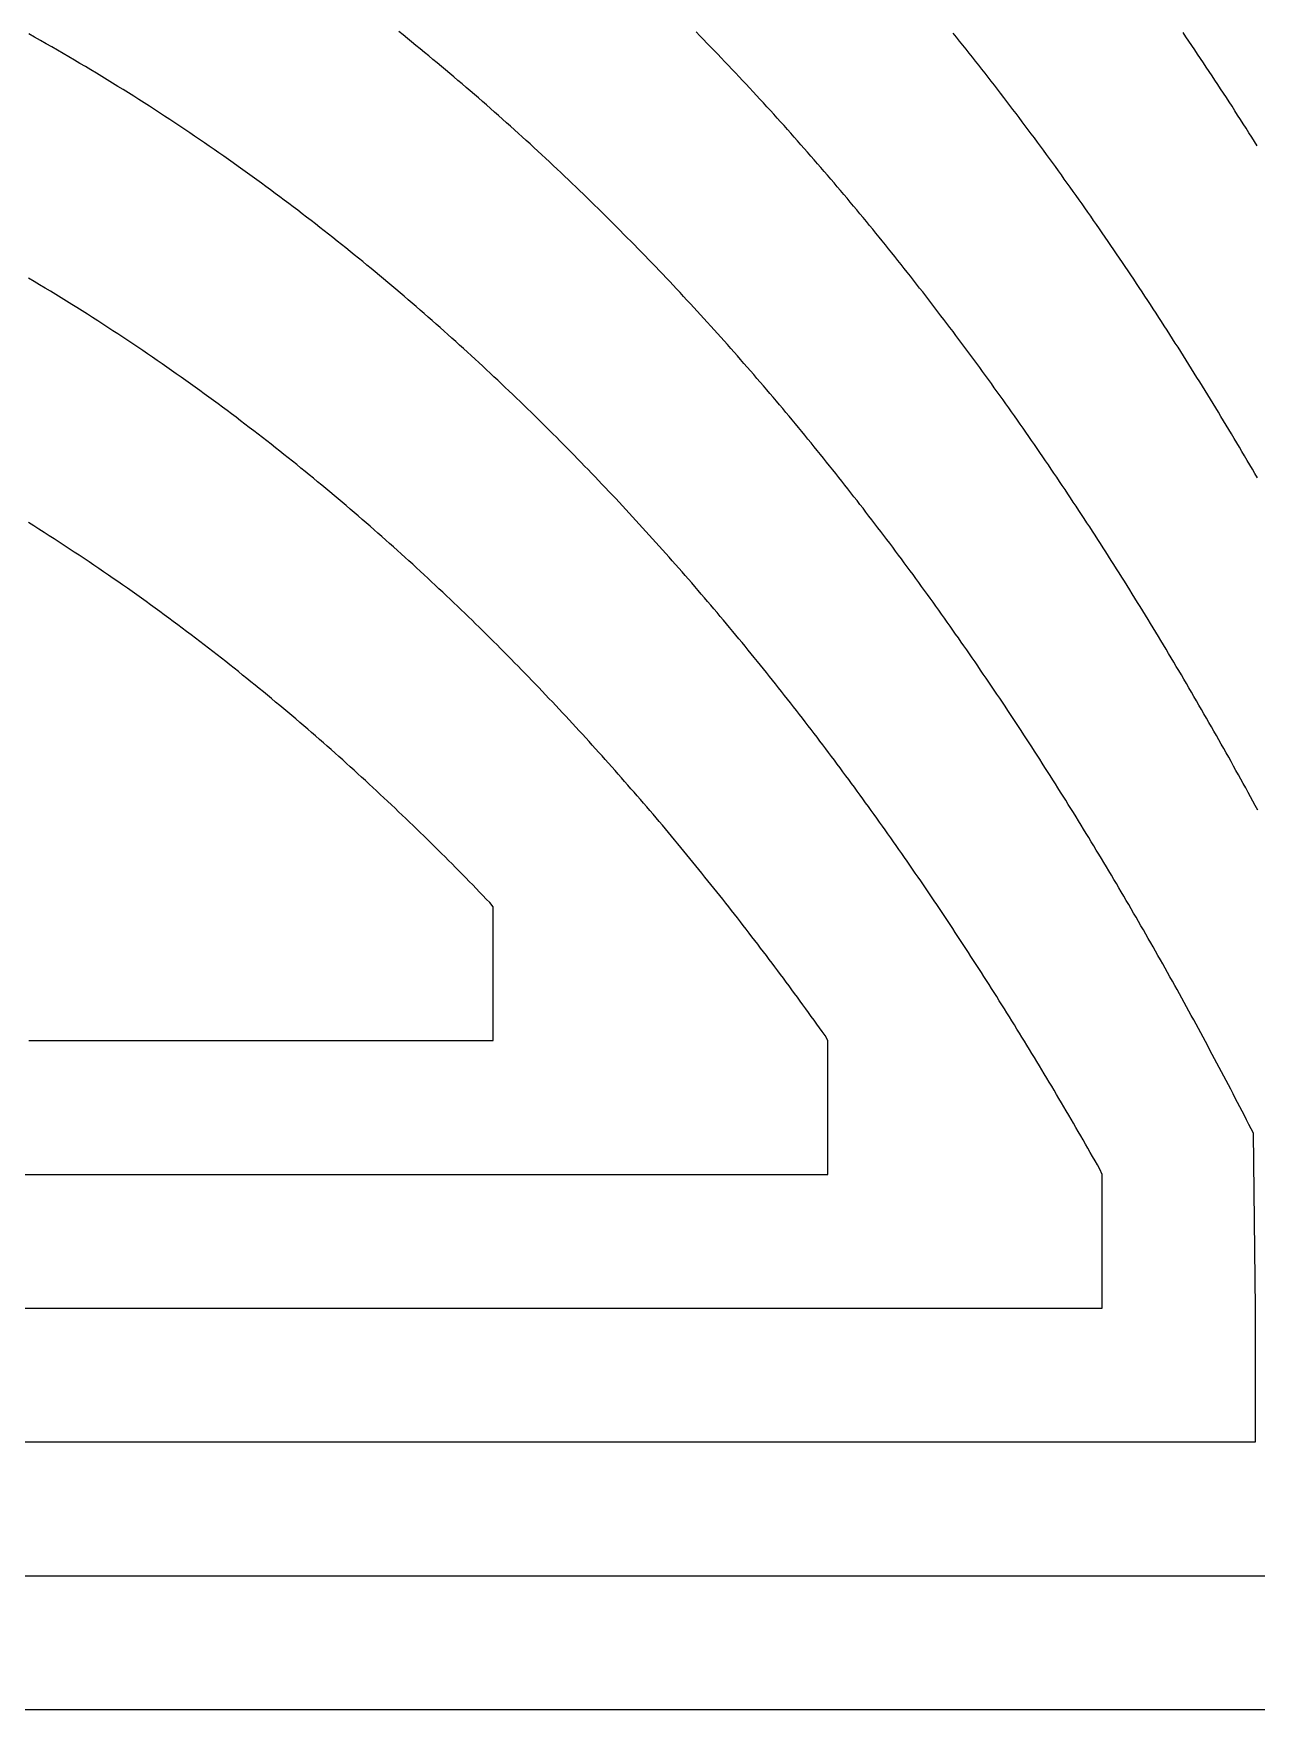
# Model space of a CAD drawing. Extents: x 2 to 198, y -170 to -3.
# Drawn here: x 122.85 to 151.18, y -132.3 to -93.46 of the extents above; entities that cross this region are included whole.
import ezdxf

# ---------------------------------------------------------------- set-up
doc = ezdxf.new("R2010")
doc.units = 0
doc.layers.add('MyLines', color=7, linetype='Continuous')

msp = doc.modelspace()

# ---------------------------------------------------------------- linework, layer by layer
at = {"layer": 'MyLines'}
for p, q in [((122.874, -93.545), (122.739, -93.47)), ((123.008, -93.621), (122.874, -93.545)), ((131.409, -93.495), (131.308, -93.415)), ((131.509, -93.576), (131.409, -93.495)), ((131.608, -93.656), (131.509, -93.576)), ((138.281, -93.511), (138.197, -93.425)), ((138.365, -93.597), (138.281, -93.511)), ((138.449, -93.683), (138.365, -93.597)), ((144.227, -93.544), (144.153, -93.452)), ((144.302, -93.637), (144.227, -93.544)), ((149.545, -93.539), (149.477, -93.439)), ((149.613, -93.639), (149.545, -93.539)), ((123.141, -93.697), (123.008, -93.621)), ((123.274, -93.772), (123.141, -93.697)), ((123.405, -93.848), (123.274, -93.772)), ((123.536, -93.924), (123.405, -93.848)), ((123.666, -94), (123.536, -93.924)), ((131.708, -93.737), (131.608, -93.656)), ((131.807, -93.817), (131.708, -93.737)), ((131.905, -93.898), (131.807, -93.817)), ((132.003, -93.979), (131.905, -93.898)), ((132.101, -94.06), (132.003, -93.979)), ((138.532, -93.769), (138.449, -93.683)), ((138.615, -93.855), (138.532, -93.769)), ((138.698, -93.941), (138.615, -93.855)), ((138.781, -94.028), (138.698, -93.941)), ((144.376, -93.729), (144.302, -93.637)), ((144.45, -93.822), (144.376, -93.729)), ((144.523, -93.914), (144.45, -93.822)), ((144.597, -94.007), (144.523, -93.914)), ((149.68, -93.739), (149.613, -93.639)), ((149.748, -93.839), (149.68, -93.739)), ((149.815, -93.939), (149.748, -93.839)), ((149.882, -94.039), (149.815, -93.939)), ((123.796, -94.076), (123.666, -94)), ((123.924, -94.152), (123.796, -94.076)), ((124.052, -94.228), (123.924, -94.152)), ((124.179, -94.304), (124.052, -94.228)), ((124.305, -94.38), (124.179, -94.304)), ((132.199, -94.141), (132.101, -94.06)), ((132.296, -94.222), (132.199, -94.141)), ((132.393, -94.303), (132.296, -94.222)), ((132.489, -94.384), (132.393, -94.303)), ((138.864, -94.114), (138.781, -94.028)), ((138.946, -94.201), (138.864, -94.114)), ((139.028, -94.287), (138.946, -94.201)), ((139.11, -94.374), (139.028, -94.287)), ((139.192, -94.461), (139.11, -94.374)), ((144.67, -94.1), (144.597, -94.007)), ((144.744, -94.193), (144.67, -94.1)), ((144.817, -94.286), (144.744, -94.193)), ((144.89, -94.379), (144.817, -94.286)), ((144.962, -94.472), (144.89, -94.379)), ((149.949, -94.139), (149.882, -94.039)), ((150.016, -94.24), (149.949, -94.139)), ((150.083, -94.34), (150.016, -94.24)), ((150.15, -94.441), (150.083, -94.34)), ((124.431, -94.457), (124.305, -94.38)), ((124.556, -94.533), (124.431, -94.457)), ((124.68, -94.609), (124.556, -94.533)), ((124.803, -94.686), (124.68, -94.609)), ((124.926, -94.762), (124.803, -94.686)), ((125.048, -94.839), (124.926, -94.762)), ((132.586, -94.465), (132.489, -94.384)), ((132.681, -94.546), (132.586, -94.465)), ((132.777, -94.628), (132.681, -94.546)), ((132.872, -94.709), (132.777, -94.628)), ((132.967, -94.791), (132.872, -94.709)), ((139.273, -94.548), (139.192, -94.461)), ((139.354, -94.635), (139.273, -94.548)), ((139.435, -94.722), (139.354, -94.635)), ((139.516, -94.809), (139.435, -94.722)), ((145.035, -94.566), (144.962, -94.472)), ((145.107, -94.659), (145.035, -94.566)), ((145.179, -94.752), (145.107, -94.659)), ((145.251, -94.846), (145.179, -94.752)), ((150.216, -94.542), (150.15, -94.441)), ((150.283, -94.642), (150.216, -94.542)), ((150.349, -94.743), (150.283, -94.642)), ((150.415, -94.845), (150.349, -94.743)), ((125.17, -94.915), (125.048, -94.839)), ((125.291, -94.992), (125.17, -94.915)), ((125.411, -95.069), (125.291, -94.992)), ((125.531, -95.146), (125.411, -95.069)), ((125.65, -95.223), (125.531, -95.146)), ((133.061, -94.872), (132.967, -94.791)), ((133.156, -94.954), (133.061, -94.872)), ((133.249, -95.035), (133.156, -94.954)), ((133.343, -95.117), (133.249, -95.035)), ((133.436, -95.199), (133.343, -95.117)), ((139.597, -94.896), (139.516, -94.809)), ((139.677, -94.983), (139.597, -94.896)), ((139.757, -95.071), (139.677, -94.983)), ((139.837, -95.158), (139.757, -95.071)), ((145.323, -94.94), (145.251, -94.846)), ((145.395, -95.033), (145.323, -94.94)), ((145.467, -95.127), (145.395, -95.033)), ((145.538, -95.221), (145.467, -95.127)), ((150.481, -94.946), (150.415, -94.845)), ((150.547, -95.047), (150.481, -94.946)), ((150.612, -95.148), (150.547, -95.047)), ((150.678, -95.25), (150.612, -95.148)), ((125.768, -95.3), (125.65, -95.223)), ((125.886, -95.377), (125.768, -95.3)), ((126.003, -95.454), (125.886, -95.377)), ((126.12, -95.531), (126.003, -95.454)), ((126.236, -95.608), (126.12, -95.531)), ((133.529, -95.281), (133.436, -95.199)), ((133.622, -95.363), (133.529, -95.281)), ((133.714, -95.445), (133.622, -95.363)), ((133.806, -95.527), (133.714, -95.445)), ((133.898, -95.609), (133.806, -95.527)), ((139.917, -95.245), (139.837, -95.158)), ((139.996, -95.333), (139.917, -95.245)), ((140.076, -95.421), (139.996, -95.333)), ((140.155, -95.508), (140.076, -95.421)), ((140.234, -95.596), (140.155, -95.508)), ((145.609, -95.315), (145.538, -95.221)), ((145.68, -95.409), (145.609, -95.315)), ((145.751, -95.504), (145.68, -95.409)), ((145.822, -95.598), (145.751, -95.504)), ((150.743, -95.351), (150.678, -95.25)), ((150.808, -95.453), (150.743, -95.351)), ((150.874, -95.555), (150.808, -95.453)), ((126.351, -95.685), (126.236, -95.608)), ((126.466, -95.763), (126.351, -95.685)), ((126.58, -95.84), (126.466, -95.763)), ((126.694, -95.917), (126.58, -95.84)), ((126.807, -95.995), (126.694, -95.917)), ((133.989, -95.691), (133.898, -95.609)), ((134.08, -95.774), (133.989, -95.691)), ((134.171, -95.856), (134.08, -95.774)), ((134.261, -95.938), (134.171, -95.856)), ((140.312, -95.684), (140.234, -95.596)), ((140.391, -95.772), (140.312, -95.684)), ((140.469, -95.86), (140.391, -95.772)), ((140.547, -95.948), (140.469, -95.86)), ((145.892, -95.692), (145.822, -95.598)), ((145.963, -95.787), (145.892, -95.692)), ((146.033, -95.882), (145.963, -95.787)), ((146.103, -95.976), (146.033, -95.882)), ((150.939, -95.657), (150.874, -95.555)), ((151.004, -95.759), (150.939, -95.657)), ((151.068, -95.861), (151.004, -95.759)), ((151.133, -95.963), (151.068, -95.861)), ((126.92, -96.072), (126.807, -95.995)), ((127.032, -96.15), (126.92, -96.072)), ((127.144, -96.228), (127.032, -96.15)), ((127.255, -96.306), (127.144, -96.228)), ((127.366, -96.383), (127.255, -96.306)), ((134.352, -96.021), (134.261, -95.938)), ((134.442, -96.104), (134.352, -96.021)), ((134.531, -96.186), (134.442, -96.104)), ((134.621, -96.269), (134.531, -96.186)), ((134.71, -96.352), (134.621, -96.269)), ((140.625, -96.037), (140.547, -95.948)), ((140.703, -96.125), (140.625, -96.037)), ((140.78, -96.213), (140.703, -96.125)), ((140.857, -96.302), (140.78, -96.213)), ((140.935, -96.39), (140.857, -96.302)), ((146.173, -96.071), (146.103, -95.976)), ((146.243, -96.166), (146.173, -96.071)), ((146.313, -96.261), (146.243, -96.166)), ((146.382, -96.356), (146.313, -96.261)), ((151.197, -96.066), (151.133, -95.963)), ((127.476, -96.461), (127.366, -96.383)), ((127.585, -96.539), (127.476, -96.461)), ((127.695, -96.617), (127.585, -96.539)), ((127.803, -96.695), (127.695, -96.617)), ((127.911, -96.773), (127.803, -96.695)), ((134.798, -96.435), (134.71, -96.352)), ((134.887, -96.518), (134.798, -96.435)), ((134.975, -96.601), (134.887, -96.518)), ((135.063, -96.684), (134.975, -96.601)), ((135.151, -96.767), (135.063, -96.684)), ((141.011, -96.479), (140.935, -96.39)), ((141.088, -96.568), (141.011, -96.479)), ((141.165, -96.656), (141.088, -96.568)), ((141.241, -96.745), (141.165, -96.656)), ((146.452, -96.451), (146.382, -96.356)), ((146.521, -96.546), (146.452, -96.451)), ((146.59, -96.642), (146.521, -96.546)), ((146.659, -96.737), (146.59, -96.642)), ((128.019, -96.852), (127.911, -96.773)), ((128.126, -96.93), (128.019, -96.852)), ((128.233, -97.008), (128.126, -96.93)), ((128.34, -97.087), (128.233, -97.008)), ((128.445, -97.165), (128.34, -97.087)), ((135.238, -96.85), (135.151, -96.767)), ((135.325, -96.933), (135.238, -96.85)), ((135.412, -97.017), (135.325, -96.933)), ((135.499, -97.1), (135.412, -97.017)), ((141.317, -96.834), (141.241, -96.745)), ((141.393, -96.923), (141.317, -96.834)), ((141.469, -97.012), (141.393, -96.923)), ((141.544, -97.102), (141.469, -97.012)), ((146.727, -96.833), (146.659, -96.737)), ((146.796, -96.928), (146.727, -96.833)), ((146.865, -97.024), (146.796, -96.928)), ((146.933, -97.12), (146.865, -97.024)), ((128.551, -97.244), (128.445, -97.165)), ((128.656, -97.322), (128.551, -97.244)), ((128.76, -97.401), (128.656, -97.322)), ((128.864, -97.48), (128.76, -97.401)), ((128.968, -97.558), (128.864, -97.48)), ((135.585, -97.184), (135.499, -97.1)), ((135.671, -97.267), (135.585, -97.184)), ((135.757, -97.351), (135.671, -97.267)), ((135.843, -97.435), (135.757, -97.351)), ((135.928, -97.519), (135.843, -97.435)), ((141.62, -97.191), (141.544, -97.102)), ((141.695, -97.28), (141.62, -97.191)), ((141.77, -97.37), (141.695, -97.28)), ((141.845, -97.459), (141.77, -97.37)), ((141.919, -97.549), (141.845, -97.459)), ((147.001, -97.216), (146.933, -97.12)), ((147.069, -97.312), (147.001, -97.216)), ((147.137, -97.408), (147.069, -97.312)), ((147.205, -97.504), (147.137, -97.408)), ((129.071, -97.637), (128.968, -97.558)), ((129.174, -97.716), (129.071, -97.637)), ((129.277, -97.795), (129.174, -97.716)), ((129.379, -97.874), (129.277, -97.795)), ((129.48, -97.953), (129.379, -97.874)), ((136.013, -97.603), (135.928, -97.519)), ((136.098, -97.687), (136.013, -97.603)), ((136.183, -97.771), (136.098, -97.687)), ((136.267, -97.855), (136.183, -97.771)), ((136.351, -97.939), (136.267, -97.855)), ((141.994, -97.639), (141.919, -97.549)), ((142.068, -97.728), (141.994, -97.639)), ((142.142, -97.818), (142.068, -97.728)), ((142.216, -97.908), (142.142, -97.818)), ((147.272, -97.6), (147.205, -97.504)), ((147.34, -97.697), (147.272, -97.6)), ((147.407, -97.793), (147.34, -97.697)), ((147.474, -97.89), (147.407, -97.793)), ((129.582, -98.032), (129.48, -97.953)), ((129.682, -98.111), (129.582, -98.032)), ((129.783, -98.191), (129.682, -98.111)), ((129.883, -98.27), (129.783, -98.191)), ((136.435, -98.023), (136.351, -97.939)), ((136.519, -98.107), (136.435, -98.023)), ((136.602, -98.192), (136.519, -98.107)), ((136.685, -98.276), (136.602, -98.192)), ((142.29, -97.998), (142.216, -97.908)), ((142.364, -98.088), (142.29, -97.998)), ((142.437, -98.179), (142.364, -98.088)), ((142.51, -98.269), (142.437, -98.179)), ((147.541, -97.987), (147.474, -97.89)), ((147.608, -98.083), (147.541, -97.987)), ((147.675, -98.18), (147.608, -98.083)), ((147.741, -98.277), (147.675, -98.18)), ((129.982, -98.35), (129.883, -98.27)), ((130.082, -98.429), (129.982, -98.35)), ((130.181, -98.509), (130.082, -98.429)), ((130.279, -98.588), (130.181, -98.509)), ((130.377, -98.668), (130.279, -98.588)), ((136.768, -98.361), (136.685, -98.276)), ((136.851, -98.445), (136.768, -98.361)), ((136.933, -98.53), (136.851, -98.445)), ((137.016, -98.615), (136.933, -98.53)), ((137.097, -98.7), (137.016, -98.615)), ((142.583, -98.359), (142.51, -98.269)), ((142.656, -98.45), (142.583, -98.359)), ((142.729, -98.54), (142.656, -98.45)), ((142.801, -98.631), (142.729, -98.54)), ((142.874, -98.722), (142.801, -98.631)), ((147.808, -98.374), (147.741, -98.277)), ((147.874, -98.471), (147.808, -98.374)), ((147.94, -98.569), (147.874, -98.471)), ((148.006, -98.666), (147.94, -98.569)), ((130.475, -98.748), (130.377, -98.668)), ((130.572, -98.827), (130.475, -98.748)), ((130.669, -98.907), (130.572, -98.827)), ((130.766, -98.987), (130.669, -98.907)), ((130.862, -99.067), (130.766, -98.987)), ((137.179, -98.785), (137.097, -98.7)), ((137.261, -98.87), (137.179, -98.785)), ((137.342, -98.955), (137.261, -98.87)), ((137.423, -99.04), (137.342, -98.955)), ((142.946, -98.812), (142.874, -98.722)), ((143.018, -98.903), (142.946, -98.812)), ((143.09, -98.994), (143.018, -98.903)), ((143.162, -99.085), (143.09, -98.994)), ((148.072, -98.764), (148.006, -98.666)), ((148.138, -98.861), (148.072, -98.764)), ((148.203, -98.959), (148.138, -98.861)), ((148.269, -99.056), (148.203, -98.959)), ((122.863, -99.208), (122.735, -99.133)), ((122.989, -99.284), (122.863, -99.208)), ((123.115, -99.359), (122.989, -99.284)), ((123.24, -99.435), (123.115, -99.359)), ((130.958, -99.147), (130.862, -99.067)), ((131.054, -99.227), (130.958, -99.147)), ((131.149, -99.307), (131.054, -99.227)), ((131.244, -99.388), (131.149, -99.307)), ((131.339, -99.468), (131.244, -99.388)), ((137.504, -99.125), (137.423, -99.04)), ((137.585, -99.21), (137.504, -99.125)), ((137.665, -99.296), (137.585, -99.21)), ((137.745, -99.381), (137.665, -99.296)), ((137.825, -99.466), (137.745, -99.381)), ((143.233, -99.176), (143.162, -99.085)), ((143.305, -99.267), (143.233, -99.176)), ((143.376, -99.359), (143.305, -99.267)), ((143.447, -99.45), (143.376, -99.359)), ((148.334, -99.154), (148.269, -99.056)), ((148.399, -99.252), (148.334, -99.154)), ((148.464, -99.35), (148.399, -99.252)), ((148.529, -99.448), (148.464, -99.35)), ((123.364, -99.511), (123.24, -99.435)), ((123.488, -99.587), (123.364, -99.511)), ((123.611, -99.662), (123.488, -99.587)), ((123.733, -99.738), (123.611, -99.662)), ((123.855, -99.814), (123.733, -99.738)), ((123.976, -99.89), (123.855, -99.814)), ((131.433, -99.548), (131.339, -99.468)), ((131.527, -99.629), (131.433, -99.548)), ((131.621, -99.709), (131.527, -99.629)), ((131.714, -99.79), (131.621, -99.709)), ((131.807, -99.871), (131.714, -99.79)), ((137.905, -99.552), (137.825, -99.466)), ((137.984, -99.638), (137.905, -99.552)), ((138.064, -99.723), (137.984, -99.638)), ((138.143, -99.809), (138.064, -99.723)), ((138.222, -99.895), (138.143, -99.809)), ((143.518, -99.542), (143.447, -99.45)), ((143.588, -99.633), (143.518, -99.542)), ((143.659, -99.725), (143.588, -99.633)), ((143.729, -99.816), (143.659, -99.725)), ((143.8, -99.908), (143.729, -99.816)), ((148.594, -99.547), (148.529, -99.448)), ((148.659, -99.645), (148.594, -99.547)), ((148.723, -99.743), (148.659, -99.645)), ((148.788, -99.842), (148.723, -99.743)), ((124.096, -99.967), (123.976, -99.89)), ((124.215, -100.043), (124.096, -99.967)), ((124.334, -100.119), (124.215, -100.043)), ((124.453, -100.195), (124.334, -100.119)), ((124.57, -100.272), (124.453, -100.195)), ((131.9, -99.951), (131.807, -99.871)), ((131.992, -100.032), (131.9, -99.951)), ((132.084, -100.113), (131.992, -100.032)), ((132.176, -100.194), (132.084, -100.113)), ((132.267, -100.275), (132.176, -100.194)), ((138.301, -99.981), (138.222, -99.895)), ((138.379, -100.067), (138.301, -99.981)), ((138.457, -100.153), (138.379, -100.067)), ((138.535, -100.239), (138.457, -100.153)), ((143.87, -100), (143.8, -99.908)), ((143.94, -100.092), (143.87, -100)), ((144.009, -100.184), (143.94, -100.092)), ((144.079, -100.276), (144.009, -100.184)), ((148.852, -99.94), (148.788, -99.842)), ((148.916, -100.039), (148.852, -99.94)), ((148.98, -100.138), (148.916, -100.039)), ((149.044, -100.237), (148.98, -100.138)), ((124.687, -100.348), (124.57, -100.272)), ((124.804, -100.424), (124.687, -100.348)), ((124.919, -100.501), (124.804, -100.424)), ((125.035, -100.578), (124.919, -100.501)), ((125.149, -100.654), (125.035, -100.578)), ((132.358, -100.356), (132.267, -100.275)), ((132.449, -100.437), (132.358, -100.356)), ((132.539, -100.518), (132.449, -100.437)), ((132.63, -100.599), (132.539, -100.518)), ((138.613, -100.325), (138.535, -100.239)), ((138.691, -100.412), (138.613, -100.325)), ((138.768, -100.498), (138.691, -100.412)), ((138.846, -100.585), (138.768, -100.498)), ((138.923, -100.671), (138.846, -100.585)), ((144.149, -100.368), (144.079, -100.276)), ((144.218, -100.461), (144.149, -100.368)), ((144.287, -100.553), (144.218, -100.461)), ((144.356, -100.645), (144.287, -100.553)), ((149.108, -100.336), (149.044, -100.237)), ((149.171, -100.435), (149.108, -100.336)), ((149.235, -100.534), (149.171, -100.435)), ((149.298, -100.633), (149.235, -100.534)), ((125.263, -100.731), (125.149, -100.654)), ((125.377, -100.808), (125.263, -100.731)), ((125.49, -100.884), (125.377, -100.808)), ((125.602, -100.961), (125.49, -100.884)), ((125.714, -101.038), (125.602, -100.961)), ((132.72, -100.681), (132.63, -100.599)), ((132.809, -100.762), (132.72, -100.681)), ((132.898, -100.843), (132.809, -100.762)), ((132.987, -100.925), (132.898, -100.843)), ((133.076, -101.006), (132.987, -100.925)), ((139, -100.758), (138.923, -100.671)), ((139.076, -100.844), (139, -100.758)), ((139.153, -100.931), (139.076, -100.844)), ((139.229, -101.018), (139.153, -100.931)), ((144.425, -100.738), (144.356, -100.645)), ((144.494, -100.831), (144.425, -100.738)), ((144.562, -100.923), (144.494, -100.831)), ((144.631, -101.016), (144.562, -100.923)), ((149.362, -100.733), (149.298, -100.633)), ((149.425, -100.832), (149.362, -100.733)), ((149.488, -100.932), (149.425, -100.832)), ((149.551, -101.032), (149.488, -100.932)), ((125.826, -101.115), (125.714, -101.038)), ((125.936, -101.192), (125.826, -101.115)), ((126.047, -101.269), (125.936, -101.192)), ((126.156, -101.346), (126.047, -101.269)), ((126.266, -101.424), (126.156, -101.346)), ((133.165, -101.088), (133.076, -101.006)), ((133.253, -101.17), (133.165, -101.088)), ((133.341, -101.251), (133.253, -101.17)), ((133.428, -101.333), (133.341, -101.251)), ((133.515, -101.415), (133.428, -101.333)), ((139.305, -101.105), (139.229, -101.018)), ((139.381, -101.192), (139.305, -101.105)), ((139.457, -101.279), (139.381, -101.192)), ((139.532, -101.366), (139.457, -101.279)), ((139.608, -101.453), (139.532, -101.366)), ((144.699, -101.109), (144.631, -101.016)), ((144.767, -101.202), (144.699, -101.109)), ((144.835, -101.295), (144.767, -101.202)), ((144.903, -101.388), (144.835, -101.295)), ((149.613, -101.131), (149.551, -101.032)), ((149.676, -101.231), (149.613, -101.131)), ((149.739, -101.331), (149.676, -101.231)), ((149.801, -101.431), (149.739, -101.331)), ((126.374, -101.501), (126.266, -101.424)), ((126.483, -101.578), (126.374, -101.501)), ((126.59, -101.656), (126.483, -101.578)), ((126.698, -101.733), (126.59, -101.656)), ((126.804, -101.811), (126.698, -101.733)), ((133.603, -101.497), (133.515, -101.415)), ((133.689, -101.579), (133.603, -101.497)), ((133.776, -101.661), (133.689, -101.579)), ((133.862, -101.743), (133.776, -101.661)), ((133.948, -101.826), (133.862, -101.743)), ((139.683, -101.54), (139.608, -101.453)), ((139.758, -101.628), (139.683, -101.54)), ((139.833, -101.715), (139.758, -101.628)), ((139.907, -101.803), (139.833, -101.715)), ((144.97, -101.481), (144.903, -101.388)), ((145.038, -101.575), (144.97, -101.481)), ((145.105, -101.668), (145.038, -101.575)), ((145.173, -101.762), (145.105, -101.668)), ((149.863, -101.531), (149.801, -101.431)), ((149.925, -101.632), (149.863, -101.531)), ((149.987, -101.732), (149.925, -101.632)), ((150.049, -101.833), (149.987, -101.732)), ((126.911, -101.888), (126.804, -101.811)), ((127.016, -101.966), (126.911, -101.888)), ((127.122, -102.044), (127.016, -101.966)), ((127.227, -102.121), (127.122, -102.044)), ((127.331, -102.199), (127.227, -102.121)), ((134.034, -101.908), (133.948, -101.826)), ((134.119, -101.99), (134.034, -101.908)), ((134.204, -102.073), (134.119, -101.99)), ((134.289, -102.155), (134.204, -102.073)), ((139.982, -101.89), (139.907, -101.803)), ((140.056, -101.978), (139.982, -101.89)), ((140.13, -102.066), (140.056, -101.978)), ((140.204, -102.153), (140.13, -102.066)), ((145.24, -101.855), (145.173, -101.762)), ((145.307, -101.949), (145.24, -101.855)), ((145.373, -102.043), (145.307, -101.949)), ((145.44, -102.136), (145.373, -102.043)), ((145.507, -102.23), (145.44, -102.136)), ((150.111, -101.933), (150.049, -101.833)), ((150.173, -102.034), (150.111, -101.933)), ((150.234, -102.135), (150.173, -102.034)), ((150.296, -102.236), (150.234, -102.135)), ((127.435, -102.277), (127.331, -102.199)), ((127.539, -102.355), (127.435, -102.277)), ((127.642, -102.433), (127.539, -102.355)), ((127.745, -102.511), (127.642, -102.433)), ((127.847, -102.589), (127.745, -102.511)), ((134.374, -102.238), (134.289, -102.155)), ((134.458, -102.32), (134.374, -102.238)), ((134.543, -102.403), (134.458, -102.32)), ((134.626, -102.486), (134.543, -102.403)), ((134.71, -102.568), (134.626, -102.486)), ((140.277, -102.241), (140.204, -102.153)), ((140.351, -102.329), (140.277, -102.241)), ((140.424, -102.417), (140.351, -102.329)), ((140.497, -102.505), (140.424, -102.417)), ((140.57, -102.594), (140.497, -102.505)), ((145.573, -102.324), (145.507, -102.23)), ((145.639, -102.419), (145.573, -102.324)), ((145.705, -102.513), (145.639, -102.419)), ((145.771, -102.607), (145.705, -102.513)), ((150.357, -102.336), (150.296, -102.236)), ((150.418, -102.438), (150.357, -102.336)), ((150.479, -102.539), (150.418, -102.438)), ((127.949, -102.667), (127.847, -102.589)), ((128.05, -102.745), (127.949, -102.667)), ((128.151, -102.824), (128.05, -102.745)), ((128.252, -102.902), (128.151, -102.824)), ((128.352, -102.98), (128.252, -102.902)), ((134.794, -102.651), (134.71, -102.568)), ((134.877, -102.734), (134.794, -102.651)), ((134.96, -102.817), (134.877, -102.734)), ((135.042, -102.9), (134.96, -102.817)), ((135.125, -102.984), (135.042, -102.9)), ((140.643, -102.682), (140.57, -102.594)), ((140.716, -102.77), (140.643, -102.682)), ((140.788, -102.859), (140.716, -102.77)), ((140.86, -102.947), (140.788, -102.859)), ((145.837, -102.701), (145.771, -102.607)), ((145.903, -102.796), (145.837, -102.701)), ((145.968, -102.89), (145.903, -102.796)), ((146.034, -102.985), (145.968, -102.89)), ((150.54, -102.64), (150.479, -102.539)), ((150.601, -102.741), (150.54, -102.64)), ((150.662, -102.843), (150.601, -102.741)), ((150.722, -102.944), (150.662, -102.843)), ((128.452, -103.059), (128.352, -102.98)), ((128.551, -103.137), (128.452, -103.059)), ((128.65, -103.216), (128.551, -103.137)), ((128.749, -103.295), (128.65, -103.216)), ((128.847, -103.373), (128.749, -103.295)), ((135.207, -103.067), (135.125, -102.984)), ((135.289, -103.15), (135.207, -103.067)), ((135.371, -103.233), (135.289, -103.15)), ((135.452, -103.317), (135.371, -103.233)), ((140.933, -103.036), (140.86, -102.947)), ((141.005, -103.124), (140.933, -103.036)), ((141.076, -103.213), (141.005, -103.124)), ((141.148, -103.302), (141.076, -103.213)), ((141.219, -103.391), (141.148, -103.302)), ((146.099, -103.08), (146.034, -102.985)), ((146.164, -103.174), (146.099, -103.08)), ((146.229, -103.269), (146.164, -103.174)), ((146.294, -103.364), (146.229, -103.269)), ((150.783, -103.046), (150.722, -102.944)), ((150.843, -103.148), (150.783, -103.046)), ((150.903, -103.25), (150.843, -103.148)), ((150.964, -103.352), (150.903, -103.25)), ((128.945, -103.452), (128.847, -103.373)), ((129.042, -103.531), (128.945, -103.452)), ((129.139, -103.61), (129.042, -103.531)), ((129.236, -103.689), (129.139, -103.61)), ((129.332, -103.768), (129.236, -103.689)), ((135.534, -103.4), (135.452, -103.317)), ((135.615, -103.484), (135.534, -103.4)), ((135.695, -103.568), (135.615, -103.484)), ((135.776, -103.651), (135.695, -103.568)), ((135.856, -103.735), (135.776, -103.651)), ((141.291, -103.479), (141.219, -103.391)), ((141.362, -103.569), (141.291, -103.479)), ((141.433, -103.658), (141.362, -103.569)), ((141.503, -103.747), (141.433, -103.658)), ((146.359, -103.459), (146.294, -103.364)), ((146.424, -103.554), (146.359, -103.459)), ((146.488, -103.65), (146.424, -103.554)), ((146.552, -103.745), (146.488, -103.65)), ((151.024, -103.454), (150.964, -103.352)), ((151.084, -103.556), (151.024, -103.454)), ((151.143, -103.658), (151.084, -103.556)), ((151.203, -103.761), (151.143, -103.658)), ((129.428, -103.847), (129.332, -103.768)), ((129.524, -103.926), (129.428, -103.847)), ((129.619, -104.005), (129.524, -103.926)), ((129.714, -104.084), (129.619, -104.005)), ((129.809, -104.164), (129.714, -104.084)), ((135.936, -103.819), (135.856, -103.735)), ((136.016, -103.903), (135.936, -103.819)), ((136.096, -103.987), (136.016, -103.903)), ((136.176, -104.071), (136.096, -103.987)), ((136.255, -104.155), (136.176, -104.071)), ((141.574, -103.836), (141.503, -103.747)), ((141.645, -103.925), (141.574, -103.836)), ((141.715, -104.015), (141.645, -103.925)), ((141.785, -104.104), (141.715, -104.015)), ((146.617, -103.84), (146.552, -103.745)), ((146.681, -103.936), (146.617, -103.84)), ((146.745, -104.031), (146.681, -103.936)), ((146.809, -104.127), (146.745, -104.031)), ((129.903, -104.243), (129.809, -104.164)), ((129.997, -104.322), (129.903, -104.243)), ((130.091, -104.402), (129.997, -104.322)), ((130.184, -104.481), (130.091, -104.402)), ((136.334, -104.239), (136.255, -104.155)), ((136.413, -104.323), (136.334, -104.239)), ((136.491, -104.407), (136.413, -104.323)), ((136.57, -104.492), (136.491, -104.407)), ((141.855, -104.194), (141.785, -104.104)), ((141.925, -104.283), (141.855, -104.194)), ((141.994, -104.373), (141.925, -104.283)), ((142.064, -104.463), (141.994, -104.373)), ((142.133, -104.553), (142.064, -104.463)), ((146.872, -104.223), (146.809, -104.127)), ((146.936, -104.319), (146.872, -104.223)), ((146.999, -104.415), (146.936, -104.319)), ((147.063, -104.511), (146.999, -104.415)), ((122.853, -104.871), (122.732, -104.795)), ((130.277, -104.561), (130.184, -104.481)), ((130.369, -104.641), (130.277, -104.561)), ((130.461, -104.72), (130.369, -104.641)), ((130.553, -104.8), (130.461, -104.72)), ((130.645, -104.88), (130.553, -104.8)), ((136.648, -104.576), (136.57, -104.492)), ((136.726, -104.661), (136.648, -104.576)), ((136.804, -104.745), (136.726, -104.661)), ((136.881, -104.83), (136.804, -104.745)), ((136.959, -104.915), (136.881, -104.83)), ((142.202, -104.643), (142.133, -104.553)), ((142.272, -104.733), (142.202, -104.643)), ((142.34, -104.823), (142.272, -104.733)), ((142.409, -104.913), (142.34, -104.823)), ((147.126, -104.607), (147.063, -104.511)), ((147.189, -104.703), (147.126, -104.607)), ((147.252, -104.799), (147.189, -104.703)), ((147.315, -104.895), (147.252, -104.799)), ((122.972, -104.946), (122.853, -104.871)), ((123.092, -105.022), (122.972, -104.946)), ((123.21, -105.098), (123.092, -105.022)), ((123.328, -105.173), (123.21, -105.098)), ((123.445, -105.249), (123.328, -105.173)), ((123.561, -105.325), (123.445, -105.249)), ((130.736, -104.96), (130.645, -104.88)), ((130.827, -105.04), (130.736, -104.96)), ((130.918, -105.12), (130.827, -105.04)), ((131.008, -105.2), (130.918, -105.12)), ((131.098, -105.28), (131.008, -105.2)), ((137.036, -105), (136.959, -104.915)), ((137.113, -105.084), (137.036, -105)), ((137.19, -105.169), (137.113, -105.084)), ((137.266, -105.254), (137.19, -105.169)), ((142.478, -105.003), (142.409, -104.913)), ((142.546, -105.094), (142.478, -105.003)), ((142.614, -105.184), (142.546, -105.094)), ((142.683, -105.274), (142.614, -105.184)), ((147.377, -104.992), (147.315, -104.895)), ((147.44, -105.088), (147.377, -104.992)), ((147.502, -105.185), (147.44, -105.088)), ((147.565, -105.282), (147.502, -105.185)), ((123.677, -105.401), (123.561, -105.325)), ((123.793, -105.477), (123.677, -105.401)), ((123.907, -105.553), (123.793, -105.477)), ((124.021, -105.629), (123.907, -105.553)), ((124.135, -105.705), (124.021, -105.629)), ((131.188, -105.36), (131.098, -105.28)), ((131.277, -105.441), (131.188, -105.36)), ((131.366, -105.521), (131.277, -105.441)), ((131.455, -105.601), (131.366, -105.521)), ((131.544, -105.682), (131.455, -105.601)), ((137.343, -105.339), (137.266, -105.254)), ((137.419, -105.424), (137.343, -105.339)), ((137.495, -105.51), (137.419, -105.424)), ((137.57, -105.595), (137.495, -105.51)), ((137.646, -105.68), (137.57, -105.595)), ((142.751, -105.365), (142.683, -105.274)), ((142.818, -105.456), (142.751, -105.365)), ((142.886, -105.546), (142.818, -105.456)), ((142.954, -105.637), (142.886, -105.546)), ((143.021, -105.728), (142.954, -105.637)), ((147.627, -105.379), (147.565, -105.282)), ((147.689, -105.476), (147.627, -105.379)), ((147.751, -105.573), (147.689, -105.476)), ((147.813, -105.67), (147.751, -105.573)), ((124.248, -105.781), (124.135, -105.705)), ((124.36, -105.858), (124.248, -105.781)), ((124.472, -105.934), (124.36, -105.858)), ((124.583, -106.01), (124.472, -105.934)), ((124.694, -106.087), (124.583, -106.01)), ((131.632, -105.762), (131.544, -105.682)), ((131.72, -105.843), (131.632, -105.762)), ((131.807, -105.924), (131.72, -105.843)), ((131.895, -106.004), (131.807, -105.924)), ((131.982, -106.085), (131.895, -106.004)), ((137.721, -105.766), (137.646, -105.68)), ((137.797, -105.851), (137.721, -105.766)), ((137.872, -105.937), (137.797, -105.851)), ((137.946, -106.022), (137.872, -105.937)), ((138.021, -106.108), (137.946, -106.022)), ((143.088, -105.819), (143.021, -105.728)), ((143.155, -105.91), (143.088, -105.819)), ((143.222, -106.001), (143.155, -105.91)), ((143.289, -106.092), (143.222, -106.001)), ((147.875, -105.767), (147.813, -105.67)), ((147.936, -105.864), (147.875, -105.767)), ((147.998, -105.961), (147.936, -105.864)), ((148.059, -106.059), (147.998, -105.961)), ((124.804, -106.163), (124.694, -106.087)), ((124.913, -106.24), (124.804, -106.163)), ((125.023, -106.316), (124.913, -106.24)), ((125.131, -106.393), (125.023, -106.316)), ((125.239, -106.47), (125.131, -106.393)), ((132.069, -106.166), (131.982, -106.085)), ((132.155, -106.247), (132.069, -106.166)), ((132.241, -106.328), (132.155, -106.247)), ((132.327, -106.409), (132.241, -106.328)), ((132.413, -106.49), (132.327, -106.409)), ((138.095, -106.194), (138.021, -106.108)), ((138.17, -106.279), (138.095, -106.194)), ((138.244, -106.365), (138.17, -106.279)), ((138.318, -106.451), (138.244, -106.365)), ((143.356, -106.184), (143.289, -106.092)), ((143.422, -106.275), (143.356, -106.184)), ((143.489, -106.366), (143.422, -106.275)), ((143.555, -106.458), (143.489, -106.366)), ((148.12, -106.156), (148.059, -106.059)), ((148.181, -106.254), (148.12, -106.156)), ((148.242, -106.352), (148.181, -106.254)), ((148.303, -106.449), (148.242, -106.352)), ((125.347, -106.546), (125.239, -106.47)), ((125.454, -106.623), (125.347, -106.546)), ((125.56, -106.7), (125.454, -106.623)), ((125.666, -106.777), (125.56, -106.7)), ((125.772, -106.854), (125.666, -106.777)), ((132.498, -106.571), (132.413, -106.49)), ((132.584, -106.652), (132.498, -106.571)), ((132.669, -106.733), (132.584, -106.652)), ((132.753, -106.815), (132.669, -106.733)), ((138.391, -106.537), (138.318, -106.451)), ((138.465, -106.623), (138.391, -106.537)), ((138.538, -106.71), (138.465, -106.623)), ((138.611, -106.796), (138.538, -106.71)), ((138.684, -106.882), (138.611, -106.796)), ((143.621, -106.549), (143.555, -106.458)), ((143.687, -106.641), (143.621, -106.549)), ((143.753, -106.733), (143.687, -106.641)), ((143.818, -106.825), (143.753, -106.733)), ((148.364, -106.547), (148.303, -106.449)), ((148.425, -106.645), (148.364, -106.547)), ((148.485, -106.743), (148.425, -106.645)), ((148.546, -106.842), (148.485, -106.743)), ((125.877, -106.931), (125.772, -106.854)), ((125.981, -107.008), (125.877, -106.931)), ((126.085, -107.085), (125.981, -107.008)), ((126.189, -107.162), (126.085, -107.085)), ((126.292, -107.239), (126.189, -107.162)), ((132.838, -106.896), (132.753, -106.815)), ((132.922, -106.978), (132.838, -106.896)), ((133.006, -107.059), (132.922, -106.978)), ((133.089, -107.141), (133.006, -107.059)), ((133.172, -107.222), (133.089, -107.141)), ((138.757, -106.968), (138.684, -106.882)), ((138.83, -107.055), (138.757, -106.968)), ((138.902, -107.141), (138.83, -107.055)), ((138.974, -107.228), (138.902, -107.141)), ((143.884, -106.916), (143.818, -106.825)), ((143.949, -107.008), (143.884, -106.916)), ((144.015, -107.1), (143.949, -107.008)), ((144.08, -107.193), (144.015, -107.1)), ((144.145, -107.285), (144.08, -107.193)), ((148.606, -106.94), (148.546, -106.842)), ((148.666, -107.038), (148.606, -106.94)), ((148.726, -107.137), (148.666, -107.038)), ((148.786, -107.235), (148.726, -107.137)), ((126.395, -107.317), (126.292, -107.239)), ((126.497, -107.394), (126.395, -107.317)), ((126.599, -107.471), (126.497, -107.394)), ((126.701, -107.549), (126.599, -107.471)), ((126.802, -107.626), (126.701, -107.549)), ((133.256, -107.304), (133.172, -107.222)), ((133.338, -107.386), (133.256, -107.304)), ((133.421, -107.468), (133.338, -107.386)), ((133.503, -107.549), (133.421, -107.468)), ((133.586, -107.631), (133.503, -107.549)), ((139.047, -107.315), (138.974, -107.228)), ((139.119, -107.401), (139.047, -107.315)), ((139.19, -107.488), (139.119, -107.401)), ((139.262, -107.575), (139.19, -107.488)), ((139.333, -107.662), (139.262, -107.575)), ((144.21, -107.377), (144.145, -107.285)), ((144.274, -107.469), (144.21, -107.377)), ((144.339, -107.562), (144.274, -107.469)), ((144.403, -107.654), (144.339, -107.562)), ((148.846, -107.334), (148.786, -107.235)), ((148.906, -107.432), (148.846, -107.334)), ((148.965, -107.531), (148.906, -107.432)), ((149.025, -107.63), (148.965, -107.531)), ((126.902, -107.704), (126.802, -107.626)), ((127.002, -107.782), (126.902, -107.704)), ((127.102, -107.859), (127.002, -107.782)), ((127.202, -107.937), (127.102, -107.859)), ((127.3, -108.015), (127.202, -107.937)), ((133.667, -107.713), (133.586, -107.631)), ((133.749, -107.795), (133.667, -107.713)), ((133.83, -107.878), (133.749, -107.795)), ((133.912, -107.96), (133.83, -107.878)), ((133.993, -108.042), (133.912, -107.96)), ((139.405, -107.749), (139.333, -107.662)), ((139.476, -107.836), (139.405, -107.749)), ((139.546, -107.923), (139.476, -107.836)), ((139.617, -108.01), (139.546, -107.923)), ((144.468, -107.747), (144.403, -107.654)), ((144.532, -107.84), (144.468, -107.747)), ((144.596, -107.932), (144.532, -107.84)), ((144.66, -108.025), (144.596, -107.932)), ((149.084, -107.729), (149.025, -107.63)), ((149.144, -107.828), (149.084, -107.729)), ((149.203, -107.927), (149.144, -107.828)), ((149.262, -108.026), (149.203, -107.927)), ((127.399, -108.093), (127.3, -108.015)), ((127.497, -108.171), (127.399, -108.093)), ((127.595, -108.248), (127.497, -108.171)), ((127.692, -108.327), (127.595, -108.248)), ((127.789, -108.405), (127.692, -108.327)), ((134.073, -108.124), (133.993, -108.042)), ((134.154, -108.207), (134.073, -108.124)), ((134.234, -108.289), (134.154, -108.207)), ((134.314, -108.372), (134.234, -108.289)), ((139.688, -108.098), (139.617, -108.01)), ((139.758, -108.185), (139.688, -108.098)), ((139.828, -108.272), (139.758, -108.185)), ((139.899, -108.36), (139.828, -108.272)), ((139.968, -108.447), (139.899, -108.36)), ((144.724, -108.118), (144.66, -108.025)), ((144.787, -108.211), (144.724, -108.118)), ((144.851, -108.304), (144.787, -108.211)), ((144.914, -108.398), (144.851, -108.304)), ((149.321, -108.126), (149.262, -108.026)), ((149.38, -108.225), (149.321, -108.126)), ((149.439, -108.325), (149.38, -108.225)), ((149.497, -108.424), (149.439, -108.325)), ((127.886, -108.483), (127.789, -108.405)), ((127.982, -108.561), (127.886, -108.483)), ((128.078, -108.639), (127.982, -108.561)), ((128.173, -108.717), (128.078, -108.639)), ((128.268, -108.796), (128.173, -108.717)), ((134.394, -108.454), (134.314, -108.372)), ((134.473, -108.537), (134.394, -108.454)), ((134.553, -108.62), (134.473, -108.537)), ((134.632, -108.702), (134.553, -108.62)), ((134.71, -108.785), (134.632, -108.702)), ((140.038, -108.535), (139.968, -108.447)), ((140.108, -108.623), (140.038, -108.535)), ((140.177, -108.711), (140.108, -108.623)), ((140.247, -108.798), (140.177, -108.711)), ((144.978, -108.491), (144.914, -108.398)), ((145.041, -108.584), (144.978, -108.491)), ((145.104, -108.677), (145.041, -108.584)), ((145.167, -108.771), (145.104, -108.677)), ((149.556, -108.524), (149.497, -108.424)), ((149.614, -108.624), (149.556, -108.524)), ((149.672, -108.724), (149.614, -108.624)), ((149.731, -108.824), (149.672, -108.724)), ((128.363, -108.874), (128.268, -108.796)), ((128.457, -108.953), (128.363, -108.874)), ((128.551, -109.031), (128.457, -108.953)), ((128.645, -109.11), (128.551, -109.031)), ((128.738, -109.188), (128.645, -109.11)), ((134.789, -108.868), (134.71, -108.785)), ((134.868, -108.951), (134.789, -108.868)), ((134.946, -109.034), (134.868, -108.951)), ((135.024, -109.117), (134.946, -109.034)), ((135.102, -109.2), (135.024, -109.117)), ((140.316, -108.886), (140.247, -108.798)), ((140.385, -108.974), (140.316, -108.886)), ((140.454, -109.062), (140.385, -108.974)), ((140.522, -109.151), (140.454, -109.062)), ((145.23, -108.865), (145.167, -108.771)), ((145.292, -108.958), (145.23, -108.865)), ((145.355, -109.052), (145.292, -108.958)), ((145.417, -109.146), (145.355, -109.052)), ((149.789, -108.924), (149.731, -108.824)), ((149.847, -109.024), (149.789, -108.924)), ((149.905, -109.124), (149.847, -109.024)), ((149.962, -109.225), (149.905, -109.124)), ((128.831, -109.267), (128.738, -109.188)), ((128.924, -109.346), (128.831, -109.267)), ((129.016, -109.425), (128.924, -109.346)), ((129.108, -109.504), (129.016, -109.425)), ((129.2, -109.582), (129.108, -109.504)), ((135.179, -109.283), (135.102, -109.2)), ((135.257, -109.367), (135.179, -109.283)), ((135.334, -109.45), (135.257, -109.367)), ((135.411, -109.533), (135.334, -109.45)), ((140.591, -109.239), (140.522, -109.151)), ((140.659, -109.327), (140.591, -109.239)), ((140.727, -109.415), (140.659, -109.327)), ((140.795, -109.504), (140.727, -109.415)), ((140.863, -109.592), (140.795, -109.504)), ((145.479, -109.24), (145.417, -109.146)), ((145.542, -109.334), (145.479, -109.24)), ((145.604, -109.428), (145.542, -109.334)), ((145.666, -109.522), (145.604, -109.428)), ((145.727, -109.616), (145.666, -109.522)), ((150.02, -109.325), (149.962, -109.225)), ((150.078, -109.426), (150.02, -109.325)), ((150.135, -109.526), (150.078, -109.426)), ((150.193, -109.627), (150.135, -109.526)), ((129.291, -109.661), (129.2, -109.582)), ((129.382, -109.74), (129.291, -109.661)), ((129.473, -109.82), (129.382, -109.74)), ((129.563, -109.899), (129.473, -109.82)), ((129.653, -109.978), (129.563, -109.899)), ((135.487, -109.617), (135.411, -109.533)), ((135.564, -109.7), (135.487, -109.617)), ((135.64, -109.784), (135.564, -109.7)), ((135.717, -109.868), (135.64, -109.784)), ((135.792, -109.951), (135.717, -109.868)), ((140.931, -109.681), (140.863, -109.592)), ((140.999, -109.769), (140.931, -109.681)), ((141.066, -109.858), (140.999, -109.769)), ((141.133, -109.947), (141.066, -109.858)), ((145.789, -109.71), (145.727, -109.616)), ((145.851, -109.805), (145.789, -109.71)), ((145.912, -109.899), (145.851, -109.805)), ((145.973, -109.994), (145.912, -109.899)), ((150.25, -109.728), (150.193, -109.627)), ((150.307, -109.829), (150.25, -109.728)), ((150.364, -109.93), (150.307, -109.829)), ((129.743, -110.057), (129.653, -109.978)), ((129.832, -110.136), (129.743, -110.057)), ((129.921, -110.216), (129.832, -110.136)), ((130.01, -110.295), (129.921, -110.216)), ((130.098, -110.375), (130.01, -110.295)), ((135.868, -110.035), (135.792, -109.951)), ((135.944, -110.119), (135.868, -110.035)), ((136.019, -110.203), (135.944, -110.119)), ((136.094, -110.287), (136.019, -110.203)), ((136.169, -110.371), (136.094, -110.287)), ((141.2, -110.036), (141.133, -109.947)), ((141.267, -110.125), (141.2, -110.036)), ((141.334, -110.214), (141.267, -110.125)), ((141.401, -110.303), (141.334, -110.214)), ((141.468, -110.392), (141.401, -110.303)), ((146.035, -110.088), (145.973, -109.994)), ((146.096, -110.183), (146.035, -110.088)), ((146.157, -110.278), (146.096, -110.183)), ((146.217, -110.373), (146.157, -110.278)), ((150.421, -110.031), (150.364, -109.93)), ((150.478, -110.132), (150.421, -110.031)), ((150.535, -110.233), (150.478, -110.132)), ((150.591, -110.334), (150.535, -110.233)), ((130.187, -110.454), (130.098, -110.375)), ((130.274, -110.534), (130.187, -110.454)), ((130.362, -110.614), (130.274, -110.534)), ((130.449, -110.693), (130.362, -110.614)), ((136.244, -110.455), (136.169, -110.371)), ((136.319, -110.539), (136.244, -110.455)), ((136.393, -110.623), (136.319, -110.539)), ((136.467, -110.708), (136.393, -110.623)), ((141.534, -110.481), (141.468, -110.392)), ((141.6, -110.57), (141.534, -110.481)), ((141.666, -110.66), (141.6, -110.57)), ((141.732, -110.749), (141.666, -110.66)), ((146.278, -110.468), (146.217, -110.373)), ((146.339, -110.563), (146.278, -110.468)), ((146.399, -110.658), (146.339, -110.563)), ((146.46, -110.753), (146.399, -110.658)), ((150.648, -110.436), (150.591, -110.334)), ((150.704, -110.537), (150.648, -110.436)), ((150.761, -110.639), (150.704, -110.537)), ((150.817, -110.741), (150.761, -110.639)), ((130.536, -110.773), (130.449, -110.693)), ((130.623, -110.853), (130.536, -110.773)), ((130.709, -110.933), (130.623, -110.853)), ((130.795, -111.013), (130.709, -110.933)), ((130.881, -111.093), (130.795, -111.013)), ((136.541, -110.792), (136.467, -110.708)), ((136.615, -110.876), (136.541, -110.792)), ((136.689, -110.961), (136.615, -110.876)), ((136.762, -111.045), (136.689, -110.961)), ((136.835, -111.13), (136.762, -111.045)), ((141.798, -110.839), (141.732, -110.749)), ((141.864, -110.928), (141.798, -110.839)), ((141.93, -111.018), (141.864, -110.928)), ((141.995, -111.108), (141.93, -111.018)), ((146.52, -110.848), (146.46, -110.753)), ((146.58, -110.943), (146.52, -110.848)), ((146.64, -111.039), (146.58, -110.943)), ((146.7, -111.134), (146.64, -111.039)), ((150.873, -110.843), (150.817, -110.741)), ((150.929, -110.945), (150.873, -110.843)), ((150.985, -111.047), (150.929, -110.945)), ((151.041, -111.149), (150.985, -111.047)), ((130.967, -111.173), (130.881, -111.093)), ((131.052, -111.253), (130.967, -111.173)), ((131.137, -111.333), (131.052, -111.253)), ((131.222, -111.413), (131.137, -111.333)), ((131.306, -111.494), (131.222, -111.413)), ((136.908, -111.215), (136.835, -111.13)), ((136.981, -111.299), (136.908, -111.215)), ((137.054, -111.384), (136.981, -111.299)), ((137.126, -111.469), (137.054, -111.384)), ((142.06, -111.197), (141.995, -111.108)), ((142.125, -111.287), (142.06, -111.197)), ((142.19, -111.377), (142.125, -111.287)), ((142.255, -111.467), (142.19, -111.377)), ((142.32, -111.557), (142.255, -111.467)), ((146.76, -111.23), (146.7, -111.134)), ((146.819, -111.326), (146.76, -111.23)), ((146.879, -111.421), (146.819, -111.326)), ((146.939, -111.517), (146.879, -111.421)), ((151.097, -111.251), (151.041, -111.149)), ((151.152, -111.353), (151.097, -111.251)), ((151.208, -111.456), (151.152, -111.353)), ((131.391, -111.574), (131.306, -111.494)), ((131.475, -111.654), (131.391, -111.574)), ((131.558, -111.735), (131.475, -111.654)), ((131.642, -111.815), (131.558, -111.735)), ((131.725, -111.896), (131.642, -111.815)), ((137.199, -111.554), (137.126, -111.469)), ((137.271, -111.639), (137.199, -111.554)), ((137.343, -111.724), (137.271, -111.639)), ((137.415, -111.809), (137.343, -111.724)), ((137.486, -111.894), (137.415, -111.809)), ((142.385, -111.647), (142.32, -111.557)), ((142.449, -111.738), (142.385, -111.647)), ((142.513, -111.828), (142.449, -111.738)), ((142.578, -111.918), (142.513, -111.828)), ((146.998, -111.613), (146.939, -111.517)), ((147.057, -111.709), (146.998, -111.613)), ((147.116, -111.805), (147.057, -111.709)), ((147.175, -111.902), (147.116, -111.805)), ((131.808, -111.977), (131.725, -111.896)), ((131.89, -112.057), (131.808, -111.977)), ((131.973, -112.138), (131.89, -112.057)), ((132.055, -112.219), (131.973, -112.138)), ((132.137, -112.3), (132.055, -112.219)), ((137.558, -111.98), (137.486, -111.894)), ((137.629, -112.065), (137.558, -111.98)), ((137.7, -112.15), (137.629, -112.065)), ((137.771, -112.236), (137.7, -112.15)), ((137.842, -112.321), (137.771, -112.236)), ((142.642, -112.009), (142.578, -111.918)), ((142.706, -112.099), (142.642, -112.009)), ((142.77, -112.19), (142.706, -112.099)), ((142.833, -112.28), (142.77, -112.19)), ((147.234, -111.998), (147.175, -111.902)), ((147.293, -112.094), (147.234, -111.998)), ((147.352, -112.191), (147.293, -112.094)), ((147.41, -112.287), (147.352, -112.191)), ((132.218, -112.381), (132.137, -112.3)), ((132.3, -112.462), (132.218, -112.381)), ((132.381, -112.543), (132.3, -112.462)), ((132.462, -112.624), (132.381, -112.543)), ((132.543, -112.705), (132.462, -112.624)), ((137.913, -112.407), (137.842, -112.321)), ((137.983, -112.492), (137.913, -112.407)), ((138.053, -112.578), (137.983, -112.492)), ((138.123, -112.664), (138.053, -112.578)), ((142.897, -112.371), (142.833, -112.28)), ((142.96, -112.462), (142.897, -112.371)), ((143.023, -112.553), (142.96, -112.462)), ((143.087, -112.644), (143.023, -112.553)), ((147.469, -112.384), (147.41, -112.287)), ((147.527, -112.48), (147.469, -112.384)), ((147.585, -112.577), (147.527, -112.48)), ((147.644, -112.674), (147.585, -112.577)), ((132.623, -112.786), (132.543, -112.705)), ((132.703, -112.868), (132.623, -112.786)), ((132.783, -112.949), (132.703, -112.868)), ((132.863, -113.03), (132.783, -112.949)), ((138.193, -112.75), (138.123, -112.664)), ((138.263, -112.836), (138.193, -112.75)), ((138.333, -112.922), (138.263, -112.836)), ((138.402, -113.008), (138.333, -112.922)), ((138.472, -113.094), (138.402, -113.008)), ((143.15, -112.735), (143.087, -112.644)), ((143.213, -112.826), (143.15, -112.735)), ((143.275, -112.917), (143.213, -112.826)), ((143.338, -113.008), (143.275, -112.917)), ((143.401, -113.1), (143.338, -113.008)), ((147.702, -112.771), (147.644, -112.674)), ((147.76, -112.868), (147.702, -112.771)), ((147.817, -112.965), (147.76, -112.868)), ((147.875, -113.062), (147.817, -112.965)), ((132.942, -113.112), (132.863, -113.03)), ((133.022, -113.193), (132.942, -113.112)), ((133.101, -113.275), (133.022, -113.193)), ((133.18, -113.357), (133.101, -113.275)), ((133.258, -113.438), (133.18, -113.357)), ((138.541, -113.18), (138.472, -113.094)), ((138.61, -113.266), (138.541, -113.18)), ((138.679, -113.352), (138.61, -113.266)), ((138.747, -113.439), (138.679, -113.352)), ((143.463, -113.191), (143.401, -113.1)), ((143.525, -113.282), (143.463, -113.191)), ((143.587, -113.374), (143.525, -113.282)), ((143.649, -113.466), (143.587, -113.374)), ((147.933, -113.159), (147.875, -113.062)), ((147.99, -113.257), (147.933, -113.159)), ((148.048, -113.354), (147.99, -113.257)), ((148.105, -113.452), (148.048, -113.354)), ((133.337, -113.52), (133.258, -113.438)), ((133.415, -113.602), (133.337, -113.52)), ((133.493, -113.7), (133.415, -113.602)), ((133.493, -116.8), (133.493, -113.7)), ((138.816, -113.525), (138.747, -113.439)), ((138.884, -113.612), (138.816, -113.525)), ((138.952, -113.698), (138.884, -113.612)), ((139.02, -113.785), (138.952, -113.698)), ((139.088, -113.872), (139.02, -113.785)), ((143.711, -113.557), (143.649, -113.466)), ((143.773, -113.649), (143.711, -113.557)), ((143.835, -113.741), (143.773, -113.649)), ((143.896, -113.833), (143.835, -113.741)), ((148.162, -113.549), (148.105, -113.452)), ((148.219, -113.647), (148.162, -113.549)), ((148.276, -113.745), (148.219, -113.647)), ((148.333, -113.843), (148.276, -113.745)), ((139.156, -113.958), (139.088, -113.872)), ((139.223, -114.045), (139.156, -113.958)), ((139.291, -114.132), (139.223, -114.045)), ((139.358, -114.219), (139.291, -114.132)), ((143.958, -113.925), (143.896, -113.833)), ((144.019, -114.017), (143.958, -113.925)), ((144.08, -114.109), (144.019, -114.017)), ((144.141, -114.201), (144.08, -114.109)), ((148.39, -113.94), (148.333, -113.843)), ((148.447, -114.038), (148.39, -113.94)), ((148.503, -114.137), (148.447, -114.038)), ((148.56, -114.235), (148.503, -114.137)), ((139.425, -114.306), (139.358, -114.219)), ((139.492, -114.393), (139.425, -114.306)), ((139.559, -114.48), (139.492, -114.393)), ((139.626, -114.568), (139.559, -114.48)), ((139.692, -114.655), (139.626, -114.568)), ((144.202, -114.294), (144.141, -114.201)), ((144.263, -114.386), (144.202, -114.294)), ((144.324, -114.478), (144.263, -114.386)), ((144.384, -114.571), (144.324, -114.478)), ((144.445, -114.663), (144.384, -114.571)), ((148.616, -114.333), (148.56, -114.235)), ((148.673, -114.431), (148.616, -114.333)), ((148.729, -114.53), (148.673, -114.431)), ((148.785, -114.628), (148.729, -114.53)), ((139.759, -114.742), (139.692, -114.655)), ((139.825, -114.83), (139.759, -114.742)), ((139.891, -114.917), (139.825, -114.83)), ((139.957, -115.005), (139.891, -114.917)), ((144.505, -114.756), (144.445, -114.663)), ((144.565, -114.849), (144.505, -114.756)), ((144.626, -114.942), (144.565, -114.849)), ((144.686, -115.034), (144.626, -114.942)), ((148.841, -114.727), (148.785, -114.628)), ((148.897, -114.826), (148.841, -114.727)), ((148.953, -114.924), (148.897, -114.826)), ((149.008, -115.023), (148.953, -114.924)), ((140.023, -115.092), (139.957, -115.005)), ((140.088, -115.18), (140.023, -115.092)), ((140.154, -115.268), (140.088, -115.18)), ((140.219, -115.356), (140.154, -115.268)), ((144.745, -115.127), (144.686, -115.034)), ((144.805, -115.22), (144.745, -115.127)), ((144.865, -115.314), (144.805, -115.22)), ((144.924, -115.407), (144.865, -115.314)), ((149.064, -115.122), (149.008, -115.023)), ((149.119, -115.221), (149.064, -115.122)), ((149.175, -115.32), (149.119, -115.221)), ((149.23, -115.42), (149.175, -115.32)), ((140.285, -115.443), (140.219, -115.356)), ((140.35, -115.531), (140.285, -115.443)), ((140.415, -115.619), (140.35, -115.531)), ((140.479, -115.708), (140.415, -115.619)), ((140.544, -115.796), (140.479, -115.708)), ((144.984, -115.5), (144.924, -115.407)), ((145.043, -115.593), (144.984, -115.5)), ((145.102, -115.687), (145.043, -115.593)), ((145.162, -115.78), (145.102, -115.687)), ((149.285, -115.519), (149.23, -115.42)), ((149.341, -115.618), (149.285, -115.519)), ((149.396, -115.718), (149.341, -115.618)), ((149.451, -115.817), (149.396, -115.718)), ((140.609, -115.884), (140.544, -115.796)), ((140.673, -115.972), (140.609, -115.884)), ((140.737, -116.061), (140.673, -115.972)), ((140.802, -116.149), (140.737, -116.061)), ((145.221, -115.874), (145.162, -115.78)), ((145.279, -115.967), (145.221, -115.874)), ((145.338, -116.061), (145.279, -115.967)), ((145.397, -116.155), (145.338, -116.061)), ((149.505, -115.917), (149.451, -115.817)), ((149.56, -116.017), (149.505, -115.917)), ((149.615, -116.116), (149.56, -116.017)), ((149.669, -116.216), (149.615, -116.116)), ((140.866, -116.237), (140.802, -116.149)), ((140.929, -116.326), (140.866, -116.237)), ((140.993, -116.415), (140.929, -116.326)), ((141.057, -116.503), (140.993, -116.415)), ((141.12, -116.592), (141.057, -116.503)), ((145.455, -116.249), (145.397, -116.155)), ((145.514, -116.343), (145.455, -116.249)), ((145.572, -116.437), (145.514, -116.343)), ((145.63, -116.531), (145.572, -116.437)), ((149.724, -116.316), (149.669, -116.216)), ((149.778, -116.416), (149.724, -116.316)), ((149.832, -116.516), (149.778, -116.416)), ((149.887, -116.617), (149.832, -116.516)), ((122.743, -116.8), (133.493, -116.8)), ((141.184, -116.681), (141.12, -116.592)), ((141.247, -116.8), (141.184, -116.681)), ((141.247, -119.9), (141.247, -116.8)), ((145.689, -116.625), (145.63, -116.531)), ((145.747, -116.719), (145.689, -116.625)), ((145.804, -116.814), (145.747, -116.719)), ((145.862, -116.908), (145.804, -116.814)), ((149.941, -116.717), (149.887, -116.617)), ((149.995, -116.817), (149.941, -116.717)), ((150.049, -116.918), (149.995, -116.817)), ((145.92, -117.002), (145.862, -116.908)), ((145.978, -117.097), (145.92, -117.002)), ((146.035, -117.192), (145.978, -117.097)), ((146.092, -117.286), (146.035, -117.192)), ((146.15, -117.381), (146.092, -117.286)), ((150.102, -117.018), (150.049, -116.918)), ((150.156, -117.119), (150.102, -117.018)), ((150.21, -117.22), (150.156, -117.119)), ((150.263, -117.321), (150.21, -117.22)), ((146.207, -117.476), (146.15, -117.381)), ((146.264, -117.571), (146.207, -117.476)), ((146.321, -117.666), (146.264, -117.571)), ((146.378, -117.761), (146.321, -117.666)), ((150.317, -117.422), (150.263, -117.321)), ((150.37, -117.523), (150.317, -117.422)), ((150.424, -117.624), (150.37, -117.523)), ((150.477, -117.725), (150.424, -117.624)), ((146.435, -117.856), (146.378, -117.761)), ((146.491, -117.951), (146.435, -117.856)), ((146.548, -118.047), (146.491, -117.951)), ((146.604, -118.142), (146.548, -118.047)), ((150.53, -117.826), (150.477, -117.725)), ((150.583, -117.927), (150.53, -117.826)), ((150.636, -118.029), (150.583, -117.927)), ((150.689, -118.13), (150.636, -118.029)), ((146.661, -118.238), (146.604, -118.142)), ((146.717, -118.333), (146.661, -118.238)), ((146.773, -118.429), (146.717, -118.333)), ((146.829, -118.524), (146.773, -118.429)), ((150.741, -118.232), (150.689, -118.13)), ((150.794, -118.334), (150.741, -118.232)), ((150.847, -118.436), (150.794, -118.334)), ((150.899, -118.537), (150.847, -118.436)), ((146.885, -118.62), (146.829, -118.524)), ((146.941, -118.716), (146.885, -118.62)), ((146.997, -118.812), (146.941, -118.716)), ((147.052, -118.908), (146.997, -118.812)), ((150.951, -118.639), (150.899, -118.537)), ((151.004, -118.741), (150.951, -118.639)), ((151.056, -118.844), (151.004, -118.741)), ((151.108, -118.946), (151.056, -118.844)), ((147.108, -119.004), (147.052, -118.908)), ((147.163, -119.1), (147.108, -119.004)), ((147.219, -119.196), (147.163, -119.1)), ((147.274, -119.293), (147.219, -119.196)), ((151.16, -123), (151.108, -118.946)), ((147.329, -119.389), (147.274, -119.293)), ((147.384, -119.486), (147.329, -119.389)), ((147.439, -119.582), (147.384, -119.486)), ((147.494, -119.679), (147.439, -119.582)), ((115.716, -119.9), (128.481, -119.9)), ((128.481, -119.9), (141.247, -119.9)), ((147.549, -119.776), (147.494, -119.679)), ((147.604, -119.9), (147.549, -119.776)), ((147.604, -123), (147.604, -119.9)), ((119.24, -123), (133.422, -123)), ((133.422, -123), (147.604, -123)), ((151.16, -126.1), (151.16, -123)), ((120.891, -126.1), (136.025, -126.1)), ((136.025, -126.1), (151.16, -126.1)), ((122.22, -129.2), (138.247, -129.2)), ((138.247, -129.2), (154.274, -129.2)), ((106.641, -132.3), (123.563, -132.3)), ((123.563, -132.3), (140.485, -132.3)), ((140.485, -132.3), (157.407, -132.3))]:
    msp.add_line(p, q, dxfattribs=at)

doc.saveas('drawing.dxf')
